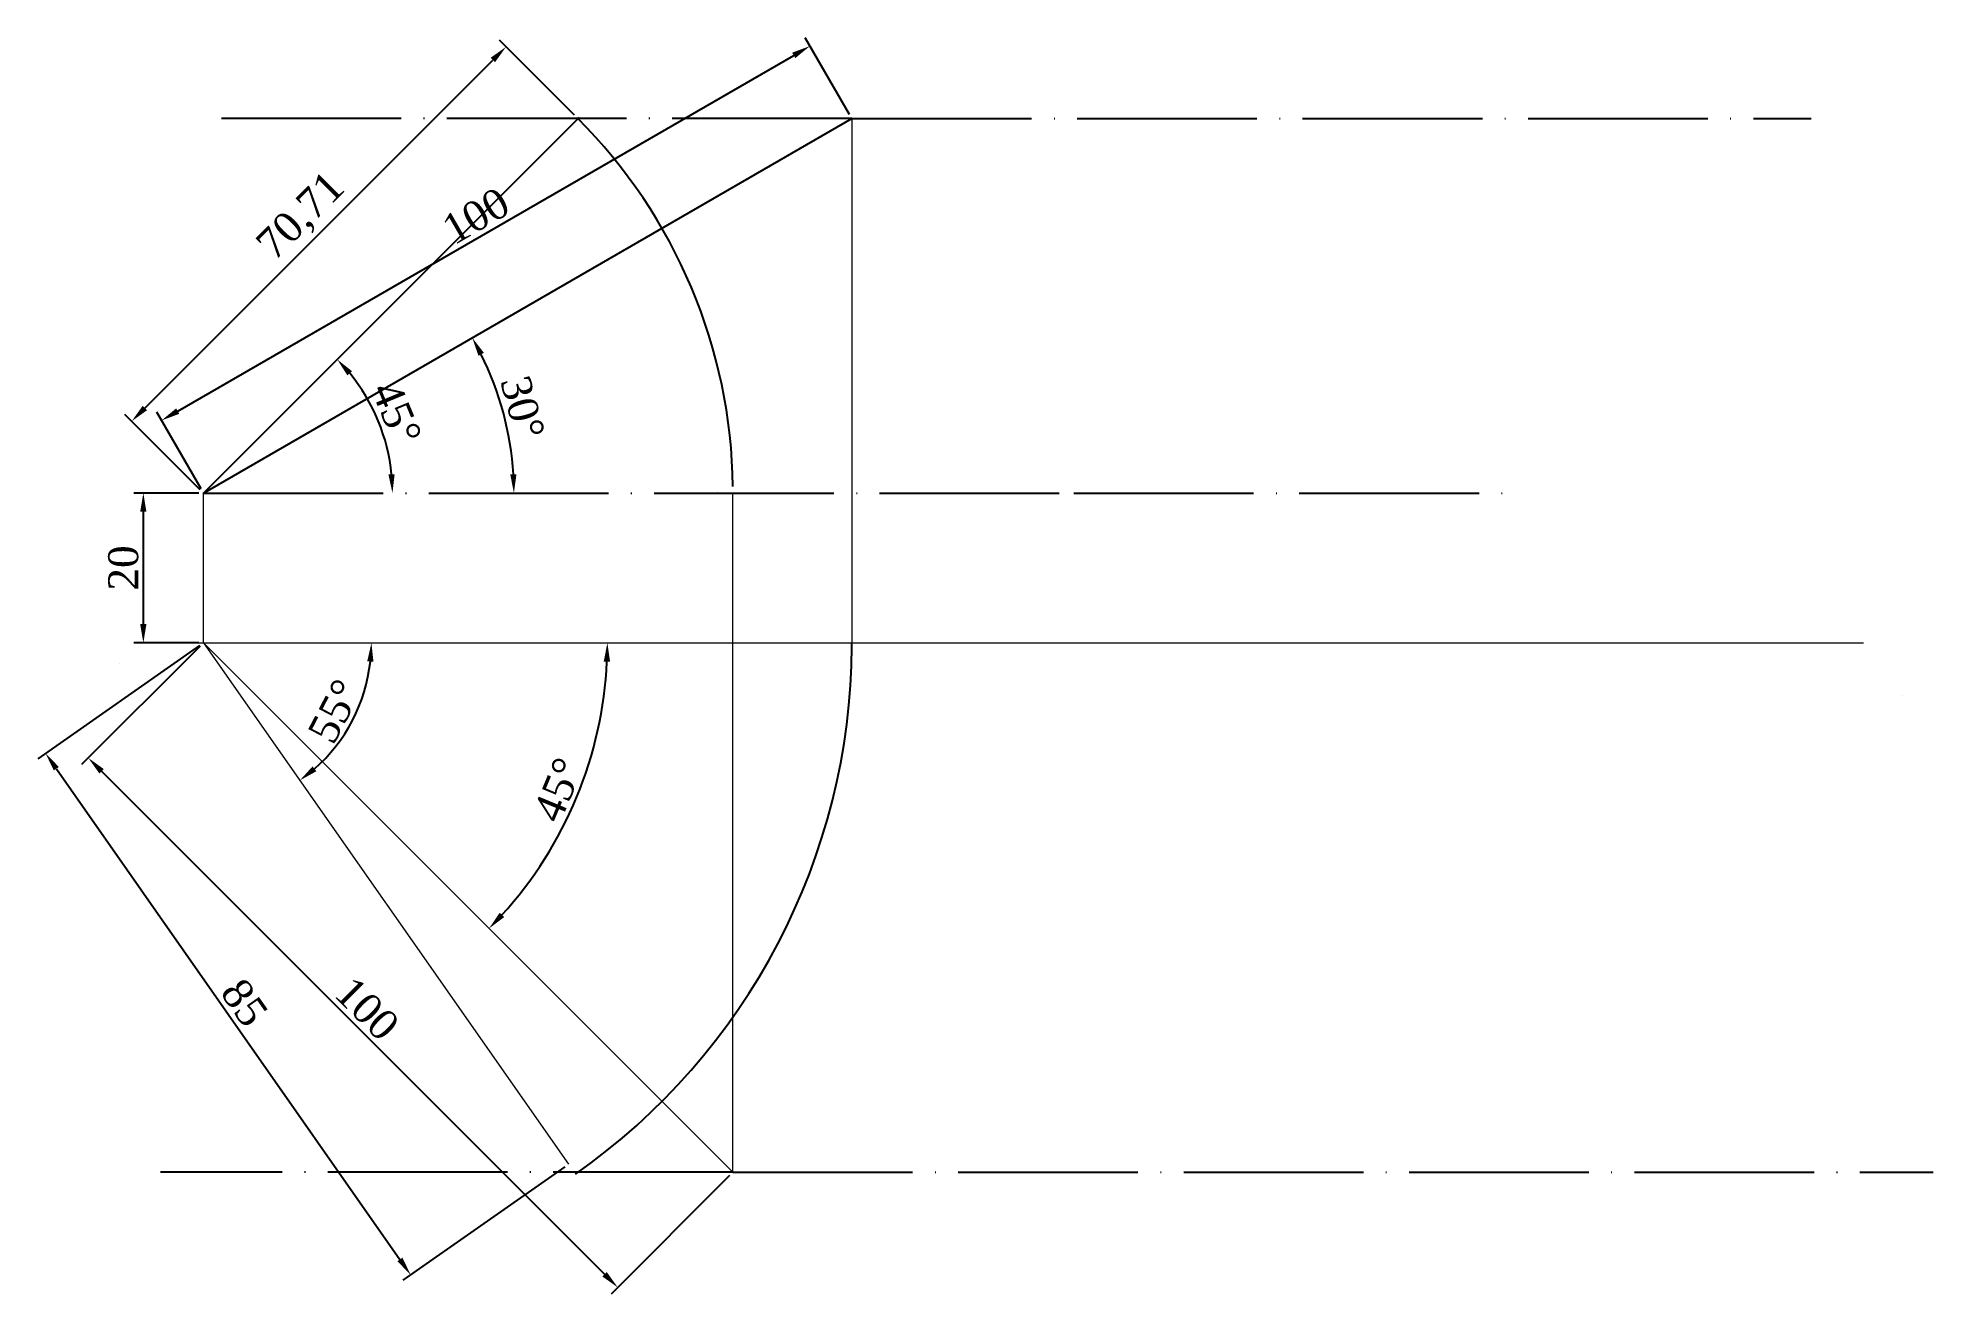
# Paper-space layout 'Layout3' of a CAD drawing. Header units: millimetres. Extents: x 2 to 255, y -6 to 162.
import ezdxf

# ---------------------------------------------------------------- set-up
doc = ezdxf.new("R2010")
doc.units = ezdxf.units.MM
doc.linetypes.add('ACAD_ISO04W100', pattern=[30, 24, -3, 0, -3])
doc.layers.add('center line', color=7, linetype='ACAD_ISO04W100', plot=False)
doc.layers.add('VISIBLE LINE', color=250, linetype='Continuous', plot=False)
doc.layers.add('XY LINE', color=250, linetype='Continuous', lineweight=5)
doc.styles.get("Standard").update_dxf_attribs({"font": 'times.ttf', "height": 4})
doc.dimstyles.new('ISO-25', dxfattribs={"dimtxt": 2.5, "dimasz": 2.5, "dimexe": 1.25, "dimexo": 0.625, "dimtad": 1, "dimtoh": 1, "dimtxsty": 'Standard', "dimcen": 2.5, "dimadec": 0, "dimazin": 0, "dimtfac": 1, "dimtmove": 0, "dimatfit": 3, "dimfxl": 1, "dimarcsym": 0})

# ---------------------------------------------------------------- blocks, each defined once
blk = doc.blocks.new('*D19')
at = {"layer": 'center line', "color": 0, "lineweight": -2, "transparency": 16777216}
for p, q in [((23.65, 101.02), (15, 101.02)), ((16.25, 83.52), (16.25, 98.52)), ((23.65, 81.02), (15, 81.02))]:
    blk.add_line(p, q, dxfattribs=at)
at = {"layer": 'center line', "color": 0, "transparency": 16777216}
for points in [[(15.83, 98.52), (16.66, 98.52), (16.25, 101.02)], [(15.83, 83.52), (16.66, 83.52), (16.25, 81.02)]]:
    blk.add_solid(points, dxfattribs=at)
at = {"layer": 'Defpoints', "color": 0, "transparency": 16777216}
for p in [(16.25, 101.02), (24.28, 101.02), (24.28, 81.02)]:
    blk.add_point(p, dxfattribs=at)
at = {"layer": 'center line', "color": 0, "transparency": 16777216, "insert": (13.59, 91.02), "char_height": 4, "attachment_point": 5, "rotation": 90}
blk.add_mtext('20', dxfattribs=at)
blk = doc.blocks.new('*D20')
at = {"layer": 'Defpoints', "color": 0, "transparency": 16777216}
for p in [(100.74, 145.17), (65.11, 108.22), (24.28, 101.02), (24.28, 101.02), (140.53, 101.02)]:
    blk.add_point(p, dxfattribs=at)
at = {"layer": 'XY LINE', "color": 0, "lineweight": -2, "transparency": 16777216}
blk.add_arc((24.28, 101.02), 41.46, 3.4551, 26.5449, dxfattribs=at)
at = {"layer": 'XY LINE', "color": 0, "transparency": 16777216}
for points in [[(61, 119.36), (61.73, 119.75), (60.18, 121.76)], [(66.08, 103.54), (65.25, 103.51), (65.74, 101.02)]]:
    blk.add_solid(points, dxfattribs=at)
at = {"layer": 'XY LINE', "color": 0, "transparency": 16777216, "insert": (66.89, 112.44), "char_height": 4, "attachment_point": 5, "rotation": 285}
blk.add_mtext('30°', dxfattribs=at)
blk = doc.blocks.new('*D21')
at = {"layer": 'Defpoints', "color": 0, "transparency": 16777216}
for p in [(18.69, 81.02), (24.28, 81.02), (245.97, 81.02), (42.27, 67.63), (73.03, 11.4)]:
    blk.add_point(p, dxfattribs=at)
at = {"layer": 'VISIBLE LINE', "color": 0, "lineweight": -2, "transparency": 16777216}
blk.add_arc((24.28, 81.02), 22.43, 311.3886, 353.6114, dxfattribs=at)
at = {"layer": 'VISIBLE LINE', "color": 0, "transparency": 16777216}
for points in [[(46.15, 78.55), (46.98, 78.5), (46.71, 81.02)], [(39.36, 63.87), (38.85, 64.52), (37.14, 62.65)]]:
    blk.add_solid(points, dxfattribs=at)
at = {"layer": 'VISIBLE LINE', "color": 0, "transparency": 16777216, "insert": (41.81, 71.89), "char_height": 4, "attachment_point": 5, "rotation": 62.5}
blk.add_mtext('55°', dxfattribs=at)
blk = doc.blocks.new('*D22')
at = {"layer": 'Defpoints', "color": 0, "transparency": 16777216}
for p in [(18.69, 81.02), (24.28, 81.02), (245.97, 81.02), (70.99, 54.05), (94.99, 10.31)]:
    blk.add_point(p, dxfattribs=at)
at = {"layer": 'VISIBLE LINE', "color": 0, "lineweight": -2, "transparency": 16777216}
blk.add_arc((24.28, 81.02), 53.94, 317.6556, 357.3444, dxfattribs=at)
at = {"layer": 'VISIBLE LINE', "color": 0, "transparency": 16777216}
for points in [[(77.74, 78.53), (78.58, 78.52), (78.22, 81.02)], [(64.45, 44.4), (63.84, 44.98), (62.42, 42.88)]]:
    blk.add_solid(points, dxfattribs=at)
at = {"layer": 'VISIBLE LINE', "color": 0, "transparency": 16777216, "insert": (71.65, 61.4), "char_height": 4, "attachment_point": 5, "rotation": 67.5}
blk.add_mtext('45°', dxfattribs=at)
blk = doc.blocks.new('*D23')
at = {"layer": 'Defpoints', "color": 0, "transparency": 16777216}
for p in [(74.48, 151.23), (48.66, 107.56), (24.28, 101.02), (24.28, 101.02), (140.53, 101.02)]:
    blk.add_point(p, dxfattribs=at)
at = {"layer": 'VISIBLE LINE', "color": 0, "lineweight": -2, "transparency": 16777216}
blk.add_arc((24.28, 101.02), 25.25, 5.6762, 39.3238, dxfattribs=at)
at = {"layer": 'VISIBLE LINE', "color": 0, "transparency": 16777216}
for points in [[(43.5, 116.74), (44.11, 117.3), (42.13, 118.88)], [(49.81, 103.54), (48.98, 103.5), (49.52, 101.02)]]:
    blk.add_solid(points, dxfattribs=at)
at = {"layer": 'VISIBLE LINE', "color": 0, "transparency": 16777216, "insert": (50.06, 111.7), "char_height": 4, "attachment_point": 5, "rotation": 292.5}
blk.add_mtext('45°', dxfattribs=at)
blk = doc.blocks.new('*D24')
at = {"layer": 'Defpoints', "color": 0, "lineweight": -2, "transparency": 16777216}
for p, q in [((20.84, 111.97), (103.11, 159.47)), ((110.57, 151.57), (104.65, 161.81)), ((23.96, 101.57), (18.05, 111.81))]:
    blk.add_line(p, q, dxfattribs=at)
at = {"layer": 'Defpoints', "color": 0, "transparency": 16777216}
for p in [(105.28, 160.72), (110.88, 151.02), (24.28, 101.02)]:
    blk.add_point(p, dxfattribs=at)
for points in [[(102.9, 159.83), (103.32, 159.11), (105.28, 160.72)], [(20.63, 112.33), (21.05, 111.61), (18.68, 110.72)]]:
    blk.add_solid(points, dxfattribs=at)
at = {"layer": 'Defpoints', "color": 0, "transparency": 16777216, "insert": (60.65, 138.03), "char_height": 4, "attachment_point": 5, "rotation": 30}
blk.add_mtext('100', dxfattribs=at)
blk = doc.blocks.new('*D25')
at = {"layer": 'Defpoints', "color": 0, "lineweight": -2, "transparency": 16777216}
for p, q in [((73.83, 151.47), (63.8, 161.5)), ((16.45, 112.38), (62.92, 158.84)), ((23.83, 101.47), (13.8, 111.5))]:
    blk.add_line(p, q, dxfattribs=at)
at = {"layer": 'Defpoints', "color": 0, "transparency": 16777216}
for p in [(64.69, 160.61), (74.28, 151.02), (24.28, 101.02)]:
    blk.add_point(p, dxfattribs=at)
for points in [[(62.62, 159.14), (63.21, 158.55), (64.69, 160.61)], [(16.16, 112.67), (16.75, 112.09), (14.69, 110.61)]]:
    blk.add_solid(points, dxfattribs=at)
at = {"layer": 'Defpoints', "color": 0, "transparency": 16777216, "insert": (37.48, 137.82), "char_height": 4, "attachment_point": 5, "rotation": 45}
blk.add_mtext('70,71', dxfattribs=at)
blk = doc.blocks.new('*D26')
at = {"layer": 'Defpoints', "color": 0, "lineweight": -2, "transparency": 16777216}
for p, q in [((23.83, 80.58), (8.01, 64.76)), ((10.67, 63.88), (77.84, -3.3)), ((94.54, 9.87), (78.72, -5.95))]:
    blk.add_line(p, q, dxfattribs=at)
at = {"layer": 'Defpoints', "color": 0, "transparency": 16777216}
for p in [(24.28, 81.02), (94.99, 10.31), (79.61, -5.06)]:
    blk.add_point(p, dxfattribs=at)
for points in [[(10.96, 64.17), (10.37, 63.58), (8.9, 65.65)], [(78.14, -3), (77.55, -3.59), (79.61, -5.06)]]:
    blk.add_solid(points, dxfattribs=at)
at = {"layer": 'Defpoints', "color": 0, "transparency": 16777216, "insert": (46.13, 32.17), "char_height": 4, "attachment_point": 5, "rotation": 315}
blk.add_mtext('100', dxfattribs=at)
blk = doc.blocks.new('*D27')
at = {"layer": 'Defpoints', "color": 0, "lineweight": -2, "transparency": 16777216}
for p, q in [((23.76, 80.67), (2.17, 65.54)), ((4.63, 64.21), (50.51, -1.32)), ((72.52, 11.04), (50.92, -4.08))]:
    blk.add_line(p, q, dxfattribs=at)
at = {"layer": 'Defpoints', "color": 0, "transparency": 16777216}
for p in [(24.28, 81.02), (73.03, 11.4), (51.95, -3.37)]:
    blk.add_point(p, dxfattribs=at)
for points in [[(4.97, 64.45), (4.29, 63.98), (3.19, 66.26)], [(50.85, -1.08), (50.17, -1.56), (51.95, -3.37)]]:
    blk.add_solid(points, dxfattribs=at)
at = {"layer": 'Defpoints', "color": 0, "transparency": 16777216, "insert": (29.75, 32.97), "char_height": 4, "attachment_point": 5, "rotation": 305}
blk.add_mtext('85', dxfattribs=at)

psp = doc.layouts.new('Layout3')

# ---------------------------------------------------------------- linework, layer by layer
at = {"layer": 'center line'}
for p, q in [((110.878, 151.024), (25.839, 151.024)), ((110.878, 151.024), (238.981, 151.024)), ((24.275, 101.024), (140.532, 101.024)), ((140.532, 101.024), (198.836, 101.024)), ((94.986, 10.313), (18.563, 10.313)), ((94.986, 10.313), (255.273, 10.313))]:
    psp.add_line(p, q, dxfattribs=at)
at = {"layer": 'Defpoints'}
for centre, radius, start, end in [((24.275, 101.024), 70.716, 0.7027, 45), ((24.275, 101.024), 68.519, 360, 0.05082), ((24.275, 81.024), 86.607, 359.39383, 0), ((24.275, 81.024), 86.607, 305, 359.69691)]:
    psp.add_arc(centre, radius, start, end, dxfattribs=at)
at = {"layer": 'VISIBLE LINE'}
for q in [(74.48, 151.229), (110.878, 151.024)]:
    psp.add_line((24.275, 101.024), q, dxfattribs=at)
at = {"layer": 'XY LINE'}
for p, q in [((24.275, 101.024), (110.878, 151.024)), ((110.878, 151.024), (110.878, 80.108)), ((24.275, 101.024), (100.742, 145.172)), ((24.275, 81.024), (24.275, 101.024)), ((94.986, 10.313), (94.986, 101.087)), ((18.689, 81.024), (18.689, 81.024)), ((18.689, 81.024), (245.967, 81.024)), ((24.275, 81.024), (94.986, 10.313)), ((24.275, 81.024), (73.029, 11.396)), ((13.103, 78.234), (13.103, 78.234)), ((13.103, 78.234), (13.103, 78.234)), ((13.103, 78.234), (13.103, 78.234)), ((251.204, 74.048), (251.204, 74.048))]:
    psp.add_line(p, q, dxfattribs=at)
psp.add_arc((74.275, 151.024), 53.319, 290.32374, 290.55163, dxfattribs=at)

# ---------------------------------------------------------------- dimensions: what is measured, and where the dimension line sits
at = {"layer": 'center line'}
dim = psp.add_linear_dim(base=(16.245, 101.024), p1=(24.275, 81.024), p2=(24.275, 101.024), angle=90, dimstyle='ISO-25', dxfattribs=at)
dim.commit()
dim.dimension.update_dxf_attribs({"geometry": '*D19', "text_midpoint": (13.586, 91.024)})
at = {"layer": 'Defpoints'}
for p1, p2, distance, picture, middle in [((24.275, 101.024), (74.275, 151.024), 13.56, '*D25', (37.483, 137.816)), ((24.275, 101.024), (110.878, 151.024), 11.2, '*D24', (60.647, 138.027)), ((24.275, 81.024), (73.029, 11.396), -25.737, '*D27', (29.748, 32.973)), ((24.275, 81.024), (94.986, 10.313), -21.746, '*D26', (46.134, 32.172))]:
    dim = psp.add_aligned_dim(p1=p1, p2=p2, distance=distance, dimstyle='ISO-25', dxfattribs=at)
    dim.commit()
    dim.dimension.update_dxf_attribs({"geometry": picture, "text_midpoint": middle})
at = {"layer": 'VISIBLE LINE'}
for base, line1, line2, picture, middle in [((48.66, 107.558), ((24.275, 101.024), (74.48, 151.229)), ((24.275, 101.024), (140.532, 101.024)), '*D23', (50.056, 111.703)), ((42.269, 67.628), ((24.275, 81.024), (73.029, 11.396)), ((18.689, 81.024), (245.967, 81.024)), '*D21', (41.814, 71.894)), ((70.991, 54.053), ((24.275, 81.024), (94.986, 10.313)), ((18.689, 81.024), (245.967, 81.024)), '*D22', (71.655, 61.399))]:
    dim = psp.add_angular_dim_2l(base=base, line1=line1, line2=line2, dimstyle='ISO-25', dxfattribs=at)
    dim.commit()
    dim.dimension.update_dxf_attribs({"geometry": picture, "text_midpoint": middle})
at = {"layer": 'XY LINE'}
dim = psp.add_angular_dim_2l(base=(65.109, 108.224), line1=((24.275, 101.024), (100.742, 145.172)), line2=((24.275, 101.024), (140.532, 101.024)), dimstyle='ISO-25', dxfattribs=at)
dim.commit()
dim.dimension.update_dxf_attribs({"geometry": '*D20', "text_midpoint": (66.895, 112.444)})

doc.saveas('drawing.dxf')
